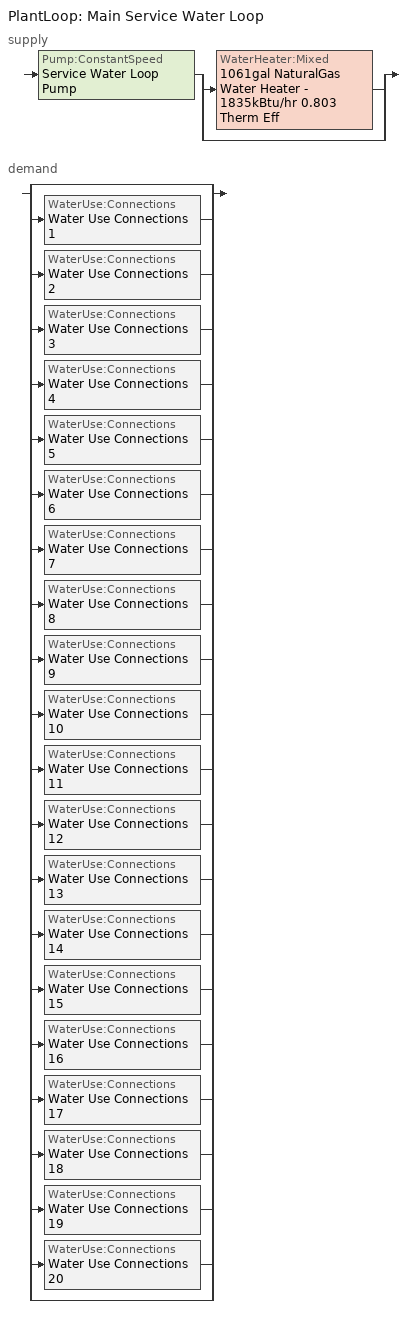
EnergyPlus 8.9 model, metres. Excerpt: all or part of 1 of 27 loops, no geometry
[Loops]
PlantLoop 'Main Service Water Loop'
 supply: Pump:ConstantSpeed 'Service Water Loop Pump' > split
  | WaterHeater:Mixed '1061gal NaturalGas Water Heater - 1835kBtu/hr 0.803 Therm Eff'
  | bypass
 demand: split
  | bypass
  | WaterUse:Connections 'Water Use Connections 1'
  | WaterUse:Connections 'Water Use Connections 2'
  | WaterUse:Connections 'Water Use Connections 3'
  | WaterUse:Connections 'Water Use Connections 4'
  | WaterUse:Connections 'Water Use Connections 5'
  | WaterUse:Connections 'Water Use Connections 6'
  | WaterUse:Connections 'Water Use Connections 7'
  | WaterUse:Connections 'Water Use Connections 8'
  | WaterUse:Connections 'Water Use Connections 9'
  | WaterUse:Connections 'Water Use Connections 10'
  | WaterUse:Connections 'Water Use Connections 11'
  | WaterUse:Connections 'Water Use Connections 12'
  | WaterUse:Connections 'Water Use Connections 13'
  | WaterUse:Connections 'Water Use Connections 14'
  | WaterUse:Connections 'Water Use Connections 15'
  | WaterUse:Connections 'Water Use Connections 16'
  | WaterUse:Connections 'Water Use Connections 17'
  | WaterUse:Connections 'Water Use Connections 18'
  | WaterUse:Connections 'Water Use Connections 19'
  | WaterUse:Connections 'Water Use Connections 20'
  | bypass
[SetpointManager:Scheduled]
Service hot water setpoint manager: Control Variable=Temperature; Schedule=Service Water Loop Temp - 140F
[PlantLoop]
Main Service Water Loop: Fluid Type=Water; Plant Equipment Operation Scheme=Main Service Water Loop Operation Schemes; Maximum Loop Temperature {C}=60; Minimum Loop Temperature {C}=10; Maximum Loop Flow Rate {m3/s}=Autosize; Minimum Loop Flow Rate {m3/s}=0; Plant Loop Volume {m3}=Autocalculate; Load Distribution Scheme=Optimal; Plant Loop Demand Calculation Scheme=SingleSetpoint
[Sizing:Plant]
Main Service Water Loop: Loop Type=Heating; Design Loop Exit Temperature {C}=60; Loop Design Temperature Difference {deltaC}=5; Sizing Option=NonCoincident; Zone Timesteps in Averaging Window=1; Coincident Sizing Factor Mode=None
[Pump:ConstantSpeed]
Service Water Loop Pump: Design Flow Rate {m3/s}=Autosize; Design Pump Head {Pa}=49063.1; Design Power Consumption {W}=Autosize; Motor Efficiency=0.855; Fraction of Motor Inefficiencies to Fluid Stream=0; Pump Control Type=Intermittent; Design Power Sizing Method=PowerPerFlowPerPressure; Design Electric Power per Unit Flow Rate {W/(m3/s)}=348701.1; Design Shaft Power per Unit Flow Rate per Unit Head=1.28205
[PlantEquipmentOperationSchemes]
Main Service Water Loop Operation Schemes: Control Scheme Object Type 1=PlantEquipmentOperation:HeatingLoad; Control Scheme Name 1=Main Service Water Loop Heating Operation Scheme; Control Scheme Schedule Name 1=Always On Discrete
[PlantEquipmentList]
Main Service Water Loop Heating Equipment List: WaterHeater:Mixed, 1061gal NaturalGas Water Heater - 1835kBtu/hr 0.803 Therm Eff
[PlantEquipmentOperation:HeatingLoad]
Main Service Water Loop Heating Operation Scheme: Load Range Lower Limit 1 {W}=0; Load Range Upper Limit 1 {W}=1000000000; Range Equipment List Name 1=Main Service Water Loop Heating Equipment List
[WaterHeater:Mixed]
1061gal NaturalGas Water Heater - 1835kBtu/hr 0.803 Therm Eff: Tank Volume {m3}=4.01779; Setpoint Temperature Schedule=Service Water Loop Temp - 140F; Deadband Temperature Difference {deltaC}=2; Maximum Temperature Limit {C}=82.2222; Heater Control Type=Cycle; Heater Maximum Capacity {W}=537800; Heater Ignition Minimum Flow Rate {m3/s}=0; Heater Ignition Delay {s}=0; Heater Fuel Type=NaturalGas; Heater Thermal Efficiency=0.802562; Part Load Factor Curve=SWH-EFFFPLR-NECB2011; Off Cycle Parasitic Fuel Consumption Rate {W}=20; Off Cycle Parasitic Fuel Type=NaturalGas; Off Cycle Parasitic Heat Fraction to Tank=0.8; On Cycle Parasitic Fuel Consumption Rate {W}=0; On Cycle Parasitic Fuel Type=NaturalGas; On Cycle Parasitic Heat Fraction to Tank=0; Ambient Temperature Indicator=Schedule; Ambient Temperature Schedule=Water Heater Ambient Temp Schedule - 70F; Off Cycle Loss Coefficient to Ambient Temperature {W/K}=35.4348; Off Cycle Loss Fraction to Zone=1; On Cycle Loss Coefficient to Ambient Temperature {W/K}=35.4348; On Cycle Loss Fraction to Zone=1; Use Side Effectiveness=1; Source Side Effectiveness=1; Use Side Design Flow Rate {m3/s}=Autosize; Source Side Design Flow Rate {m3/s}=Autosize; Indirect Water Heating Recovery Time {hr}=1.5; Source Side Flow Control Mode=IndirectHeatPrimarySetpoint
[WaterUse:Connections]
Name | Water Use Equipment Name 1
Water Use Connections 1 | Wholebuilding-automotive facility Service Water Use 0.72gal/min
Water Use Connections 2 | Wholebuilding-convention centre Service Water Use 0.6gal/min
Water Use Connections 3 | Wholebuilding-courthouse Service Water Use 0.64gal/min
Water Use Connections 4 | Wholebuilding-dining - bar/lounge Service Water Use 2.45gal/min
Water Use Connections 5 | Wholebuilding-dining - cafeteria Service Water Use 1.84gal/min
Water Use Connections 6 | Wholebuilding-dining - family Service Water Use 1.84gal/min
Water Use Connections 7 | Wholebuilding-dormitory Service Water Use 2.66gal/min
Water Use Connections 8 | Wholebuilding-exercise centre Service Water Use 1.44gal/min
Water Use Connections 9 | Wholebuilding-fire station Service Water Use 2.56gal/min
Water Use Connections 10 | Wholebuilding-gymnasium Service Water Use 1.92gal/min
Water Use Connections 11 | Wholebuilding-health-care clinic Service Water Use 0.72gal/min
Water Use Connections 12 | Wholebuilding-hospital Service Water Use 0.72gal/min
Water Use Connections 13 | Wholebuilding-hotel Service Water Use 3.19gal/min
Water Use Connections 14 | Wholebuilding-library Service Water Use 0.72gal/min
Water Use Connections 15 | Wholebuilding-manufacturing facility Service Water Use 0.64gal/min
Water Use Connections 16 | Wholebuilding-motel Service Water Use 3.19gal/min
Water Use Connections 17 | Wholebuilding-motion picture theatre Service Water Use 0.6gal/min
Water Use Connections 18 | Wholebuilding-multi-unit residential Service Water Use 1.33gal/min
Water Use Connections 19 | Wholebuilding-museum Service Water Use 0.48gal/min
Water Use Connections 20 | Wholebuilding-office Service Water Use 0.77gal/min
[WaterUse:Equipment]
Name | Peak Flow Rate {m3/s} | Flow Rate Fraction Schedule | Target Temperature Schedule | Zone | Sensible Fraction Schedule | Latent Fraction Schedule
Wholebuilding-automotive facility Service Water Use 0.72gal/min | 4.5351e-05 | NECB-E-Service Water Heating | Schedule Ruleset 5 | ALL_ST=WholeBuilding_FL=Story 4_SCH=E | Schedule Ruleset 3 | Schedule Ruleset 4
Wholebuilding-convention centre Service Water Use 0.6gal/min | 3.7796e-05 | NECB-C-Service Water Heating | Schedule Ruleset 8 | ALL_ST=WholeBuilding_FL=Story 4_SCH=C | Schedule Ruleset 6 | Schedule Ruleset 7
Wholebuilding-courthouse Service Water Use 0.64gal/min | 4.03214e-05 | NECB-A-Service Water Heating | Schedule Ruleset 11 | ALL_ST=WholeBuilding_FL=Story 4_SCH=A | Schedule Ruleset 9 | Schedule Ruleset 10
Wholebuilding-dining - bar/lounge Service Water Use 2.45gal/min | 0.000154551 | NECB-B-Service Water Heating | Schedule Ruleset 14 | ALL_ST=WholeBuilding_FL=Story 3_SCH=B | Schedule Ruleset 12 | Schedule Ruleset 13
Wholebuilding-dining - cafeteria Service Water Use 1.84gal/min | 0.000115913 | NECB-B-Service Water Heating | Schedule Ruleset 17 | ALL_ST=WholeBuilding_FL=Story 3_SCH=B 1 | Schedule Ruleset 15 | Schedule Ruleset 16
Wholebuilding-dining - family Service Water Use 1.84gal/min | 0.000115913 | NECB-B-Service Water Heating | Schedule Ruleset 20 | ALL_ST=WholeBuilding_FL=Story 3_SCH=B 2 | Schedule Ruleset 18 | Schedule Ruleset 19
Wholebuilding-dormitory Service Water Use 2.66gal/min | 0.00016797 | NECB-G-Service Water Heating | Schedule Ruleset 23 | DU_BT=Dormitory_ST=WholeBuilding_FL=Story 2_SCHG | Schedule Ruleset 21 | Schedule Ruleset 22
Wholebuilding-exercise centre Service Water Use 1.44gal/min | 9.07019e-05 | NECB-B-Service Water Heating | Schedule Ruleset 26 | ALL_ST=WholeBuilding_FL=Story 1_SCH=B | Schedule Ruleset 24 | Schedule Ruleset 25
Wholebuilding-fire station Service Water Use 2.56gal/min | 0.000161264 | NECB-F-Service Water Heating | Schedule Ruleset 29 | ALL_ST=WholeBuilding_FL=Story 2_SCH=F | Schedule Ruleset 27 | Schedule Ruleset 28
Wholebuilding-gymnasium Service Water Use 1.92gal/min | 0.000120936 | NECB-B-Service Water Heating | Schedule Ruleset 32 | ALL_ST=WholeBuilding_FL=Story 4_SCH=B | Schedule Ruleset 30 | Schedule Ruleset 31
Wholebuilding-health-care clinic Service Water Use 0.72gal/min | 4.5351e-05 | NECB-A-Service Water Heating | Schedule Ruleset 35 | ALL_ST=WholeBuilding_FL=Story 1_SCH=A | Schedule Ruleset 33 | Schedule Ruleset 34
Wholebuilding-hospital Service Water Use 0.72gal/min | 4.5351e-05 | NECB-H-Service Water Heating | Schedule Ruleset 38 | ALL_ST=WholeBuilding_FL=Story 1_SCH=H | Schedule Ruleset 36 | Schedule Ruleset 37
Wholebuilding-hotel Service Water Use 3.19gal/min | 0.000201565 | NECB-F-Service Water Heating | Schedule Ruleset 41 | DU_BT=Hotel_ST=WholeBuilding_FL=Story 3_SCHF | Schedule Ruleset 39 | Schedule Ruleset 40
Wholebuilding-library Service Water Use 0.72gal/min | 4.5351e-05 | NECB-C-Service Water Heating | Schedule Ruleset 44 | ALL_ST=WholeBuilding_FL=Story 1_SCH=C | Schedule Ruleset 42 | Schedule Ruleset 43
Wholebuilding-manufacturing facility Service Water Use 0.64gal/min | 4.03214e-05 | NECB-A-Service Water Heating | Schedule Ruleset 47 | ALL_ST=WholeBuilding_FL=Story 1_SCH=A 1 | Schedule Ruleset 45 | Schedule Ruleset 46
Wholebuilding-motel Service Water Use 3.19gal/min | 0.000201565 | NECB-F-Service Water Heating | Schedule Ruleset 50 | DU_BT=Motel_ST=WholeBuilding_FL=Story 2_SCHF | Schedule Ruleset 48 | Schedule Ruleset 49
Wholebuilding-motion picture theatre Service Water Use 0.6gal/min | 3.7796e-05 | NECB-C-Service Water Heating | Schedule Ruleset 53 | ALL_ST=WholeBuilding_FL=Story 4_SCH=C 1 | Schedule Ruleset 51 | Schedule Ruleset 52
Wholebuilding-multi-unit residential Service Water Use 1.33gal/min | 8.39958e-05 | NECB-G-Service Water Heating | Schedule Ruleset 56 | DU_BT=Multi-unit residential_ST=WholeBuilding_FL=Story 3_SCHG | Schedule Ruleset 54 | Schedule Ruleset 55
Wholebuilding-museum Service Water Use 0.48gal/min | 3.0241e-05 | NECB-C-Service Water Heating | Schedule Ruleset 59 | ALL_ST=WholeBuilding_FL=Story 2_SCH=C | Schedule Ruleset 57 | Schedule Ruleset 58
Wholebuilding-office Service Water Use 0.77gal/min | 4.83857e-05 | NECB-A-Service Water Heating | Schedule Ruleset 62 | ALL_ST=WholeBuilding_FL=Story 2_SCH=A | Schedule Ruleset 60 | Schedule Ruleset 61
[Schedule:Day:Interval]
NECB-A-Service Water Heating Default; NECB-A-Service Water Heating Default|Wkdy Day: No, 07:00, 0.05, 08:00, 0.1, 10:00, 0.5, 16:00, 0.9, 17:00, 0.7, 18:00, 0.5, 19:00, 0.3, 22:00, 0.2, 24:00, 0.05
NECB-A-Service Water Heating Sat Day; NECB-A-Service Water Heating Sun|Hol Day; NECB-E-Service Water Heating Sun|Hol Day; Schedule Day 17; Schedule Day 20; Schedule Day 23; Schedule Day 26; Schedule Day 29; Schedule Day 32; Schedule Day 35; Schedule Day 38; Schedule Day 41; Schedule Day 44; Schedule Day 47; Schedule Day 50; Schedule Day 53; Schedule Day 56; Schedule Day 59; Schedule Day 62; Schedule Day 65; Schedule Day 68; Schedule Day 71; Schedule Day 74: No, 24:00, 0.05
NECB-B-Service Water Heating Default; NECB-B-Service Water Heating Default|Wkdy Day: No, 01:00, 0.6, 02:00, 0.5, 09:00, 0.05, 11:00, 0.7, 12:00, 0.4, 13:00, 0.5, 15:00, 0.6, 16:00, 0.4, 18:00, 0.3, 19:00, 0.4, 20:00, 0.5, 22:00, 0.8, 24:00, 0.9
NECB-B-Service Water Heating Sat Day: No, 01:00, 0.7, 02:00, 0.6, 09:00, 0.05, 11:00, 0.7, 12:00, 0.4, 13:00, 0.5, 15:00, 0.6, 16:00, 0.4, 18:00, 0.3, 19:00, 0.4, 20:00, 0.5, 22:00, 0.8, 24:00, 0.9
NECB-B-Service Water Heating Sun|Hol Day: No, 01:00, 0.5, 02:00, 0.6, 09:00, 0.05, 11:00, 0.7, 12:00, 0.4, 13:00, 0.5, 15:00, 0.6, 16:00, 0.4, 18:00, 0.3, 19:00, 0.4, 20:00, 0.5, 22:00, 0.8, 24:00, 0.5
NECB-C-Service Water Heating Default; NECB-C-Service Water Heating Default|Wkdy Day: No, 08:00, 0.05, 09:00, 0.1, 10:00, 0.2, 11:00, 0.3, 12:00, 0.4, 16:00, 0.8, 17:00, 0.6, 18:00, 0.4, 19:00, 0.3, 21:00, 0.2, 24:00, 0.05
NECB-C-Service Water Heating Sat Day: No, 08:00, 0.05, 09:00, 0.1, 10:00, 0.2, 11:00, 0.3, 12:00, 0.5, 16:00, 0.9, 17:00, 0.7, 18:00, 0.5, 19:00, 0.3, 21:00, 0.2, 24:00, 0.05
NECB-C-Service Water Heating Sun|Hol Day: No, 10:00, 0.05, 11:00, 0.1, 12:00, 0.2, 13:00, 0.4, 15:00, 0.8, 16:00, 0.6, 17:00, 0.4, 18:00, 0.3, 19:00, 0.2, 24:00, 0.05
NECB-E-Service Water Heating Default; NECB-E-Service Water Heating Default|Wkdy Day: No, 08:00, 0.05, 09:00, 0.1, 10:00, 0.4, 12:00, 0.5, 13:00, 0.7, 14:00, 0.9, 15:00, 0.8, 16:00, 0.7, 17:00, 0.8, 18:00, 0.3, 24:00, 0.05
NECB-E-Service Water Heating Sat Day: No, 10:00, 0.05, 12:00, 0.2, 13:00, 0.4, 16:00, 0.2, 24:00, 0.05
NECB-F-Service Water Heating Default; NECB-F-Service Water Heating Default|Wkdy Day: No, 01:00, 0.5, 02:00, 0.3, 03:00, 0.2, 05:00, 0.1, 06:00, 0.2, 07:00, 0.4, 08:00, 0.6, 09:00, 0.9, 10:00, 0.7, 12:00, 0.5, 13:00, 0.4, 14:00, 0.5, 15:00, 0.4, 19:00, 0.3, 20:00, 0.5, 24:00, 0.7
NECB-F-Service Water Heating Sat Day: No, 01:00, 0.5, 02:00, 0.3, 03:00, 0.2, 05:00, 0.1, 06:00, 0.2, 07:00, 0.4, 08:00, 0.5, 09:00, 0.8, 10:00, 0.6, 15:00, 0.5, 16:00, 0.4, 19:00, 0.3, 20:00, 0.5, 24:00, 0.7
NECB-F-Service Water Heating Sun|Hol Day: No, 01:00, 0.5, 02:00, 0.3, 03:00, 0.2, 05:00, 0.1, 06:00, 0.2, 08:00, 0.4, 09:00, 0.6, 10:00, 0.9, 11:00, 0.7, 14:00, 0.5, 15:00, 0.4, 19:00, 0.3, 20:00, 0.4, 24:00, 0.6
NECB-G-Service Water Heating Default; NECB-G-Service Water Heating Default|Wkdy Day: No, 01:00, 0.1, 06:00, 0.05, 07:00, 0.2, 08:00, 0.8, 09:00, 0.7, 10:00, 0.5, 11:00, 0.4, 14:00, 0.2, 15:00, 0.3, 17:00, 0.5, 19:00, 0.7, 21:00, 0.4, 23:00, 0.2, 24:00, 0.1
NECB-G-Service Water Heating Sat Day: No, 01:00, 0.1, 07:00, 0.05, 08:00, 0.2, 11:00, 0.5, 15:00, 0.3, 16:00, 0.7, 17:00, 0.9, 19:00, 0.7, 20:00, 0.6, 21:00, 0.5, 22:00, 0.4, 23:00, 0.3, 24:00, 0.2
NECB-G-Service Water Heating Sun|Hol Day: No, 01:00, 0.1, 08:00, 0.05, 09:00, 0.2, 11:00, 0.3, 13:00, 0.2, 14:00, 0.3, 15:00, 0.4, 16:00, 0.5, 17:00, 0.6, 18:00, 0.7, 19:00, 0.4, 20:00, 0.3, 24:00, 0.2
NECB-H-Service Water Heating Default; NECB-H-Service Water Heating Default|Wkdy Day; NECB-H-Service Water Heating Sat Day; NECB-H-Service Water Heating Sun|Hol Day: No, 24:00, 0.9
Schedule Day 16; Schedule Day 19; Schedule Day 22; Schedule Day 25; Schedule Day 28; Schedule Day 31; Schedule Day 34; Schedule Day 37; Schedule Day 40; Schedule Day 43; Schedule Day 46; Schedule Day 49; Schedule Day 52; Schedule Day 55; Schedule Day 58; Schedule Day 61; Schedule Day 64; Schedule Day 67; Schedule Day 70; Schedule Day 73: No, 24:00, 0.2
Schedule Day 18; Schedule Day 21; Schedule Day 24; Schedule Day 27; Schedule Day 30; Schedule Day 33; Schedule Day 36; Schedule Day 39; Schedule Day 42; Schedule Day 45; Schedule Day 48; Schedule Day 51; Schedule Day 54; Schedule Day 57; Schedule Day 60; Schedule Day 63; Schedule Day 66; Schedule Day 69; Schedule Day 72; Schedule Day 75; Service Water Loop Temp - 140F Default: No, 24:00, 60
Water Heater Ambient Temp Schedule - 70F Default: No, 24:00, 21.1111
[Schedule:Week:Daily]
NECB-A-Service Water Heating Week Rule - Jan1-Dec31: NECB-A-Service Water Heating Sun|Hol Day, NECB-A-Service Water Heating Default|Wkdy Day, NECB-A-Service Water Heating Default|Wkdy Day, NECB-A-Service Water Heating Default|Wkdy Day, NECB-A-Service Water Heating Default|Wkdy Day, NECB-A-Service Water Heating Default|Wkdy Day, NECB-A-Service Water Heating Sat Day, NECB-A-Service Water Heating Default, NECB-A-Service Water Heating Default, NECB-A-Service Water Heating Default, NECB-A-Service Water Heating Default, NECB-A-Service Water Heating Default
NECB-B-Service Water Heating Week Rule - Jan1-Dec31: NECB-B-Service Water Heating Sun|Hol Day, NECB-B-Service Water Heating Default|Wkdy Day, NECB-B-Service Water Heating Default|Wkdy Day, NECB-B-Service Water Heating Default|Wkdy Day, NECB-B-Service Water Heating Default|Wkdy Day, NECB-B-Service Water Heating Default|Wkdy Day, NECB-B-Service Water Heating Sat Day, NECB-B-Service Water Heating Default, NECB-B-Service Water Heating Default, NECB-B-Service Water Heating Default, NECB-B-Service Water Heating Default, NECB-B-Service Water Heating Default
NECB-C-Service Water Heating Week Rule - Jan1-Dec31: NECB-C-Service Water Heating Sun|Hol Day, NECB-C-Service Water Heating Default|Wkdy Day, NECB-C-Service Water Heating Default|Wkdy Day, NECB-C-Service Water Heating Default|Wkdy Day, NECB-C-Service Water Heating Default|Wkdy Day, NECB-C-Service Water Heating Default|Wkdy Day, NECB-C-Service Water Heating Sat Day, NECB-C-Service Water Heating Default, NECB-C-Service Water Heating Default, NECB-C-Service Water Heating Default, NECB-C-Service Water Heating Default, NECB-C-Service Water Heating Default
NECB-E-Service Water Heating Week Rule - Jan1-Dec31: NECB-E-Service Water Heating Sun|Hol Day, NECB-E-Service Water Heating Default|Wkdy Day, NECB-E-Service Water Heating Default|Wkdy Day, NECB-E-Service Water Heating Default|Wkdy Day, NECB-E-Service Water Heating Default|Wkdy Day, NECB-E-Service Water Heating Default|Wkdy Day, NECB-E-Service Water Heating Sat Day, NECB-E-Service Water Heating Default, NECB-E-Service Water Heating Default, NECB-E-Service Water Heating Default, NECB-E-Service Water Heating Default, NECB-E-Service Water Heating Default
NECB-F-Service Water Heating Week Rule - Jan1-Dec31: NECB-F-Service Water Heating Sun|Hol Day, NECB-F-Service Water Heating Default|Wkdy Day, NECB-F-Service Water Heating Default|Wkdy Day, NECB-F-Service Water Heating Default|Wkdy Day, NECB-F-Service Water Heating Default|Wkdy Day, NECB-F-Service Water Heating Default|Wkdy Day, NECB-F-Service Water Heating Sat Day, NECB-F-Service Water Heating Default, NECB-F-Service Water Heating Default, NECB-F-Service Water Heating Default, NECB-F-Service Water Heating Default, NECB-F-Service Water Heating Default
NECB-G-Service Water Heating Week Rule - Jan1-Dec31: NECB-G-Service Water Heating Sun|Hol Day, NECB-G-Service Water Heating Default|Wkdy Day, NECB-G-Service Water Heating Default|Wkdy Day, NECB-G-Service Water Heating Default|Wkdy Day, NECB-G-Service Water Heating Default|Wkdy Day, NECB-G-Service Water Heating Default|Wkdy Day, NECB-G-Service Water Heating Sat Day, NECB-G-Service Water Heating Default, NECB-G-Service Water Heating Default, NECB-G-Service Water Heating Default, NECB-G-Service Water Heating Default, NECB-G-Service Water Heating Default
NECB-H-Service Water Heating Week Rule - Jan1-Dec31: NECB-H-Service Water Heating Sun|Hol Day, NECB-H-Service Water Heating Default|Wkdy Day, NECB-H-Service Water Heating Default|Wkdy Day, NECB-H-Service Water Heating Default|Wkdy Day, NECB-H-Service Water Heating Default|Wkdy Day, NECB-H-Service Water Heating Default|Wkdy Day, NECB-H-Service Water Heating Sat Day, NECB-H-Service Water Heating Default, NECB-H-Service Water Heating Default, NECB-H-Service Water Heating Default, NECB-H-Service Water Heating Default, NECB-H-Service Water Heating Default
Schedule Ruleset 10 Week Rule - Jan1-Dec31: Schedule Day 23, Schedule Day 23, Schedule Day 23, Schedule Day 23, Schedule Day 23, Schedule Day 23, Schedule Day 23, Schedule Day 23, Schedule Day 23, Schedule Day 23, Schedule Day 23, Schedule Day 23
Schedule Ruleset 11 Week Rule - Jan1-Dec31: Schedule Day 24, Schedule Day 24, Schedule Day 24, Schedule Day 24, Schedule Day 24, Schedule Day 24, Schedule Day 24, Schedule Day 24, Schedule Day 24, Schedule Day 24, Schedule Day 24, Schedule Day 24
Schedule Ruleset 12 Week Rule - Jan1-Dec31: Schedule Day 25, Schedule Day 25, Schedule Day 25, Schedule Day 25, Schedule Day 25, Schedule Day 25, Schedule Day 25, Schedule Day 25, Schedule Day 25, Schedule Day 25, Schedule Day 25, Schedule Day 25
Schedule Ruleset 13 Week Rule - Jan1-Dec31: Schedule Day 26, Schedule Day 26, Schedule Day 26, Schedule Day 26, Schedule Day 26, Schedule Day 26, Schedule Day 26, Schedule Day 26, Schedule Day 26, Schedule Day 26, Schedule Day 26, Schedule Day 26
Schedule Ruleset 14 Week Rule - Jan1-Dec31: Schedule Day 27, Schedule Day 27, Schedule Day 27, Schedule Day 27, Schedule Day 27, Schedule Day 27, Schedule Day 27, Schedule Day 27, Schedule Day 27, Schedule Day 27, Schedule Day 27, Schedule Day 27
Schedule Ruleset 15 Week Rule - Jan1-Dec31: Schedule Day 28, Schedule Day 28, Schedule Day 28, Schedule Day 28, Schedule Day 28, Schedule Day 28, Schedule Day 28, Schedule Day 28, Schedule Day 28, Schedule Day 28, Schedule Day 28, Schedule Day 28
Schedule Ruleset 16 Week Rule - Jan1-Dec31: Schedule Day 29, Schedule Day 29, Schedule Day 29, Schedule Day 29, Schedule Day 29, Schedule Day 29, Schedule Day 29, Schedule Day 29, Schedule Day 29, Schedule Day 29, Schedule Day 29, Schedule Day 29
Schedule Ruleset 17 Week Rule - Jan1-Dec31: Schedule Day 30, Schedule Day 30, Schedule Day 30, Schedule Day 30, Schedule Day 30, Schedule Day 30, Schedule Day 30, Schedule Day 30, Schedule Day 30, Schedule Day 30, Schedule Day 30, Schedule Day 30
Schedule Ruleset 18 Week Rule - Jan1-Dec31: Schedule Day 31, Schedule Day 31, Schedule Day 31, Schedule Day 31, Schedule Day 31, Schedule Day 31, Schedule Day 31, Schedule Day 31, Schedule Day 31, Schedule Day 31, Schedule Day 31, Schedule Day 31
Schedule Ruleset 19 Week Rule - Jan1-Dec31: Schedule Day 32, Schedule Day 32, Schedule Day 32, Schedule Day 32, Schedule Day 32, Schedule Day 32, Schedule Day 32, Schedule Day 32, Schedule Day 32, Schedule Day 32, Schedule Day 32, Schedule Day 32
Schedule Ruleset 20 Week Rule - Jan1-Dec31: Schedule Day 33, Schedule Day 33, Schedule Day 33, Schedule Day 33, Schedule Day 33, Schedule Day 33, Schedule Day 33, Schedule Day 33, Schedule Day 33, Schedule Day 33, Schedule Day 33, Schedule Day 33
Schedule Ruleset 21 Week Rule - Jan1-Dec31: Schedule Day 34, Schedule Day 34, Schedule Day 34, Schedule Day 34, Schedule Day 34, Schedule Day 34, Schedule Day 34, Schedule Day 34, Schedule Day 34, Schedule Day 34, Schedule Day 34, Schedule Day 34
Schedule Ruleset 22 Week Rule - Jan1-Dec31: Schedule Day 35, Schedule Day 35, Schedule Day 35, Schedule Day 35, Schedule Day 35, Schedule Day 35, Schedule Day 35, Schedule Day 35, Schedule Day 35, Schedule Day 35, Schedule Day 35, Schedule Day 35
Schedule Ruleset 23 Week Rule - Jan1-Dec31: Schedule Day 36, Schedule Day 36, Schedule Day 36, Schedule Day 36, Schedule Day 36, Schedule Day 36, Schedule Day 36, Schedule Day 36, Schedule Day 36, Schedule Day 36, Schedule Day 36, Schedule Day 36
Schedule Ruleset 24 Week Rule - Jan1-Dec31: Schedule Day 37, Schedule Day 37, Schedule Day 37, Schedule Day 37, Schedule Day 37, Schedule Day 37, Schedule Day 37, Schedule Day 37, Schedule Day 37, Schedule Day 37, Schedule Day 37, Schedule Day 37
Schedule Ruleset 25 Week Rule - Jan1-Dec31: Schedule Day 38, Schedule Day 38, Schedule Day 38, Schedule Day 38, Schedule Day 38, Schedule Day 38, Schedule Day 38, Schedule Day 38, Schedule Day 38, Schedule Day 38, Schedule Day 38, Schedule Day 38
Schedule Ruleset 26 Week Rule - Jan1-Dec31: Schedule Day 39, Schedule Day 39, Schedule Day 39, Schedule Day 39, Schedule Day 39, Schedule Day 39, Schedule Day 39, Schedule Day 39, Schedule Day 39, Schedule Day 39, Schedule Day 39, Schedule Day 39
Schedule Ruleset 27 Week Rule - Jan1-Dec31: Schedule Day 40, Schedule Day 40, Schedule Day 40, Schedule Day 40, Schedule Day 40, Schedule Day 40, Schedule Day 40, Schedule Day 40, Schedule Day 40, Schedule Day 40, Schedule Day 40, Schedule Day 40
Schedule Ruleset 28 Week Rule - Jan1-Dec31: Schedule Day 41, Schedule Day 41, Schedule Day 41, Schedule Day 41, Schedule Day 41, Schedule Day 41, Schedule Day 41, Schedule Day 41, Schedule Day 41, Schedule Day 41, Schedule Day 41, Schedule Day 41
Schedule Ruleset 29 Week Rule - Jan1-Dec31: Schedule Day 42, Schedule Day 42, Schedule Day 42, Schedule Day 42, Schedule Day 42, Schedule Day 42, Schedule Day 42, Schedule Day 42, Schedule Day 42, Schedule Day 42, Schedule Day 42, Schedule Day 42
Schedule Ruleset 3 Week Rule - Jan1-Dec31: Schedule Day 16, Schedule Day 16, Schedule Day 16, Schedule Day 16, Schedule Day 16, Schedule Day 16, Schedule Day 16, Schedule Day 16, Schedule Day 16, Schedule Day 16, Schedule Day 16, Schedule Day 16
Schedule Ruleset 30 Week Rule - Jan1-Dec31: Schedule Day 43, Schedule Day 43, Schedule Day 43, Schedule Day 43, Schedule Day 43, Schedule Day 43, Schedule Day 43, Schedule Day 43, Schedule Day 43, Schedule Day 43, Schedule Day 43, Schedule Day 43
Schedule Ruleset 31 Week Rule - Jan1-Dec31: Schedule Day 44, Schedule Day 44, Schedule Day 44, Schedule Day 44, Schedule Day 44, Schedule Day 44, Schedule Day 44, Schedule Day 44, Schedule Day 44, Schedule Day 44, Schedule Day 44, Schedule Day 44
Schedule Ruleset 32 Week Rule - Jan1-Dec31: Schedule Day 45, Schedule Day 45, Schedule Day 45, Schedule Day 45, Schedule Day 45, Schedule Day 45, Schedule Day 45, Schedule Day 45, Schedule Day 45, Schedule Day 45, Schedule Day 45, Schedule Day 45
Schedule Ruleset 33 Week Rule - Jan1-Dec31: Schedule Day 46, Schedule Day 46, Schedule Day 46, Schedule Day 46, Schedule Day 46, Schedule Day 46, Schedule Day 46, Schedule Day 46, Schedule Day 46, Schedule Day 46, Schedule Day 46, Schedule Day 46
Schedule Ruleset 34 Week Rule - Jan1-Dec31: Schedule Day 47, Schedule Day 47, Schedule Day 47, Schedule Day 47, Schedule Day 47, Schedule Day 47, Schedule Day 47, Schedule Day 47, Schedule Day 47, Schedule Day 47, Schedule Day 47, Schedule Day 47
Schedule Ruleset 35 Week Rule - Jan1-Dec31: Schedule Day 48, Schedule Day 48, Schedule Day 48, Schedule Day 48, Schedule Day 48, Schedule Day 48, Schedule Day 48, Schedule Day 48, Schedule Day 48, Schedule Day 48, Schedule Day 48, Schedule Day 48
Schedule Ruleset 36 Week Rule - Jan1-Dec31: Schedule Day 49, Schedule Day 49, Schedule Day 49, Schedule Day 49, Schedule Day 49, Schedule Day 49, Schedule Day 49, Schedule Day 49, Schedule Day 49, Schedule Day 49, Schedule Day 49, Schedule Day 49
Schedule Ruleset 37 Week Rule - Jan1-Dec31: Schedule Day 50, Schedule Day 50, Schedule Day 50, Schedule Day 50, Schedule Day 50, Schedule Day 50, Schedule Day 50, Schedule Day 50, Schedule Day 50, Schedule Day 50, Schedule Day 50, Schedule Day 50
Schedule Ruleset 38 Week Rule - Jan1-Dec31: Schedule Day 51, Schedule Day 51, Schedule Day 51, Schedule Day 51, Schedule Day 51, Schedule Day 51, Schedule Day 51, Schedule Day 51, Schedule Day 51, Schedule Day 51, Schedule Day 51, Schedule Day 51
Schedule Ruleset 39 Week Rule - Jan1-Dec31: Schedule Day 52, Schedule Day 52, Schedule Day 52, Schedule Day 52, Schedule Day 52, Schedule Day 52, Schedule Day 52, Schedule Day 52, Schedule Day 52, Schedule Day 52, Schedule Day 52, Schedule Day 52
Schedule Ruleset 4 Week Rule - Jan1-Dec31: Schedule Day 17, Schedule Day 17, Schedule Day 17, Schedule Day 17, Schedule Day 17, Schedule Day 17, Schedule Day 17, Schedule Day 17, Schedule Day 17, Schedule Day 17, Schedule Day 17, Schedule Day 17
Schedule Ruleset 40 Week Rule - Jan1-Dec31: Schedule Day 53, Schedule Day 53, Schedule Day 53, Schedule Day 53, Schedule Day 53, Schedule Day 53, Schedule Day 53, Schedule Day 53, Schedule Day 53, Schedule Day 53, Schedule Day 53, Schedule Day 53
Schedule Ruleset 41 Week Rule - Jan1-Dec31: Schedule Day 54, Schedule Day 54, Schedule Day 54, Schedule Day 54, Schedule Day 54, Schedule Day 54, Schedule Day 54, Schedule Day 54, Schedule Day 54, Schedule Day 54, Schedule Day 54, Schedule Day 54
Schedule Ruleset 42 Week Rule - Jan1-Dec31: Schedule Day 55, Schedule Day 55, Schedule Day 55, Schedule Day 55, Schedule Day 55, Schedule Day 55, Schedule Day 55, Schedule Day 55, Schedule Day 55, Schedule Day 55, Schedule Day 55, Schedule Day 55
Schedule Ruleset 43 Week Rule - Jan1-Dec31: Schedule Day 56, Schedule Day 56, Schedule Day 56, Schedule Day 56, Schedule Day 56, Schedule Day 56, Schedule Day 56, Schedule Day 56, Schedule Day 56, Schedule Day 56, Schedule Day 56, Schedule Day 56
Schedule Ruleset 44 Week Rule - Jan1-Dec31: Schedule Day 57, Schedule Day 57, Schedule Day 57, Schedule Day 57, Schedule Day 57, Schedule Day 57, Schedule Day 57, Schedule Day 57, Schedule Day 57, Schedule Day 57, Schedule Day 57, Schedule Day 57
Schedule Ruleset 45 Week Rule - Jan1-Dec31: Schedule Day 58, Schedule Day 58, Schedule Day 58, Schedule Day 58, Schedule Day 58, Schedule Day 58, Schedule Day 58, Schedule Day 58, Schedule Day 58, Schedule Day 58, Schedule Day 58, Schedule Day 58
Schedule Ruleset 46 Week Rule - Jan1-Dec31: Schedule Day 59, Schedule Day 59, Schedule Day 59, Schedule Day 59, Schedule Day 59, Schedule Day 59, Schedule Day 59, Schedule Day 59, Schedule Day 59, Schedule Day 59, Schedule Day 59, Schedule Day 59
Schedule Ruleset 47 Week Rule - Jan1-Dec31: Schedule Day 60, Schedule Day 60, Schedule Day 60, Schedule Day 60, Schedule Day 60, Schedule Day 60, Schedule Day 60, Schedule Day 60, Schedule Day 60, Schedule Day 60, Schedule Day 60, Schedule Day 60
Schedule Ruleset 48 Week Rule - Jan1-Dec31: Schedule Day 61, Schedule Day 61, Schedule Day 61, Schedule Day 61, Schedule Day 61, Schedule Day 61, Schedule Day 61, Schedule Day 61, Schedule Day 61, Schedule Day 61, Schedule Day 61, Schedule Day 61
Schedule Ruleset 49 Week Rule - Jan1-Dec31: Schedule Day 62, Schedule Day 62, Schedule Day 62, Schedule Day 62, Schedule Day 62, Schedule Day 62, Schedule Day 62, Schedule Day 62, Schedule Day 62, Schedule Day 62, Schedule Day 62, Schedule Day 62
Schedule Ruleset 5 Week Rule - Jan1-Dec31: Schedule Day 18, Schedule Day 18, Schedule Day 18, Schedule Day 18, Schedule Day 18, Schedule Day 18, Schedule Day 18, Schedule Day 18, Schedule Day 18, Schedule Day 18, Schedule Day 18, Schedule Day 18
Schedule Ruleset 50 Week Rule - Jan1-Dec31: Schedule Day 63, Schedule Day 63, Schedule Day 63, Schedule Day 63, Schedule Day 63, Schedule Day 63, Schedule Day 63, Schedule Day 63, Schedule Day 63, Schedule Day 63, Schedule Day 63, Schedule Day 63
Schedule Ruleset 51 Week Rule - Jan1-Dec31: Schedule Day 64, Schedule Day 64, Schedule Day 64, Schedule Day 64, Schedule Day 64, Schedule Day 64, Schedule Day 64, Schedule Day 64, Schedule Day 64, Schedule Day 64, Schedule Day 64, Schedule Day 64
Schedule Ruleset 52 Week Rule - Jan1-Dec31: Schedule Day 65, Schedule Day 65, Schedule Day 65, Schedule Day 65, Schedule Day 65, Schedule Day 65, Schedule Day 65, Schedule Day 65, Schedule Day 65, Schedule Day 65, Schedule Day 65, Schedule Day 65
Schedule Ruleset 53 Week Rule - Jan1-Dec31: Schedule Day 66, Schedule Day 66, Schedule Day 66, Schedule Day 66, Schedule Day 66, Schedule Day 66, Schedule Day 66, Schedule Day 66, Schedule Day 66, Schedule Day 66, Schedule Day 66, Schedule Day 66
Schedule Ruleset 54 Week Rule - Jan1-Dec31: Schedule Day 67, Schedule Day 67, Schedule Day 67, Schedule Day 67, Schedule Day 67, Schedule Day 67, Schedule Day 67, Schedule Day 67, Schedule Day 67, Schedule Day 67, Schedule Day 67, Schedule Day 67
Schedule Ruleset 55 Week Rule - Jan1-Dec31: Schedule Day 68, Schedule Day 68, Schedule Day 68, Schedule Day 68, Schedule Day 68, Schedule Day 68, Schedule Day 68, Schedule Day 68, Schedule Day 68, Schedule Day 68, Schedule Day 68, Schedule Day 68
Schedule Ruleset 56 Week Rule - Jan1-Dec31: Schedule Day 69, Schedule Day 69, Schedule Day 69, Schedule Day 69, Schedule Day 69, Schedule Day 69, Schedule Day 69, Schedule Day 69, Schedule Day 69, Schedule Day 69, Schedule Day 69, Schedule Day 69
Schedule Ruleset 57 Week Rule - Jan1-Dec31: Schedule Day 70, Schedule Day 70, Schedule Day 70, Schedule Day 70, Schedule Day 70, Schedule Day 70, Schedule Day 70, Schedule Day 70, Schedule Day 70, Schedule Day 70, Schedule Day 70, Schedule Day 70
Schedule Ruleset 58 Week Rule - Jan1-Dec31: Schedule Day 71, Schedule Day 71, Schedule Day 71, Schedule Day 71, Schedule Day 71, Schedule Day 71, Schedule Day 71, Schedule Day 71, Schedule Day 71, Schedule Day 71, Schedule Day 71, Schedule Day 71
Schedule Ruleset 59 Week Rule - Jan1-Dec31: Schedule Day 72, Schedule Day 72, Schedule Day 72, Schedule Day 72, Schedule Day 72, Schedule Day 72, Schedule Day 72, Schedule Day 72, Schedule Day 72, Schedule Day 72, Schedule Day 72, Schedule Day 72
Schedule Ruleset 6 Week Rule - Jan1-Dec31: Schedule Day 19, Schedule Day 19, Schedule Day 19, Schedule Day 19, Schedule Day 19, Schedule Day 19, Schedule Day 19, Schedule Day 19, Schedule Day 19, Schedule Day 19, Schedule Day 19, Schedule Day 19
Schedule Ruleset 60 Week Rule - Jan1-Dec31: Schedule Day 73, Schedule Day 73, Schedule Day 73, Schedule Day 73, Schedule Day 73, Schedule Day 73, Schedule Day 73, Schedule Day 73, Schedule Day 73, Schedule Day 73, Schedule Day 73, Schedule Day 73
Schedule Ruleset 61 Week Rule - Jan1-Dec31: Schedule Day 74, Schedule Day 74, Schedule Day 74, Schedule Day 74, Schedule Day 74, Schedule Day 74, Schedule Day 74, Schedule Day 74, Schedule Day 74, Schedule Day 74, Schedule Day 74, Schedule Day 74
Schedule Ruleset 62 Week Rule - Jan1-Dec31: Schedule Day 75, Schedule Day 75, Schedule Day 75, Schedule Day 75, Schedule Day 75, Schedule Day 75, Schedule Day 75, Schedule Day 75, Schedule Day 75, Schedule Day 75, Schedule Day 75, Schedule Day 75
Schedule Ruleset 7 Week Rule - Jan1-Dec31: Schedule Day 20, Schedule Day 20, Schedule Day 20, Schedule Day 20, Schedule Day 20, Schedule Day 20, Schedule Day 20, Schedule Day 20, Schedule Day 20, Schedule Day 20, Schedule Day 20, Schedule Day 20
Schedule Ruleset 8 Week Rule - Jan1-Dec31: Schedule Day 21, Schedule Day 21, Schedule Day 21, Schedule Day 21, Schedule Day 21, Schedule Day 21, Schedule Day 21, Schedule Day 21, Schedule Day 21, Schedule Day 21, Schedule Day 21, Schedule Day 21
Schedule Ruleset 9 Week Rule - Jan1-Dec31: Schedule Day 22, Schedule Day 22, Schedule Day 22, Schedule Day 22, Schedule Day 22, Schedule Day 22, Schedule Day 22, Schedule Day 22, Schedule Day 22, Schedule Day 22, Schedule Day 22, Schedule Day 22
Service Water Loop Temp - 140F Week Rule - Jan1-Dec31: Service Water Loop Temp - 140F Default, Service Water Loop Temp - 140F Default, Service Water Loop Temp - 140F Default, Service Water Loop Temp - 140F Default, Service Water Loop Temp - 140F Default, Service Water Loop Temp - 140F Default, Service Water Loop Temp - 140F Default, Service Water Loop Temp - 140F Default, Service Water Loop Temp - 140F Default, Service Water Loop Temp - 140F Default, Service Water Loop Temp - 140F Default, Service Water Loop Temp - 140F Default
Water Heater Ambient Temp Schedule - 70F Week Rule - Jan1-Dec31: Water Heater Ambient Temp Schedule - 70F Default, Water Heater Ambient Temp Schedule - 70F Default, Water Heater Ambient Temp Schedule - 70F Default, Water Heater Ambient Temp Schedule - 70F Default, Water Heater Ambient Temp Schedule - 70F Default, Water Heater Ambient Temp Schedule - 70F Default, Water Heater Ambient Temp Schedule - 70F Default, Water Heater Ambient Temp Schedule - 70F Default, Water Heater Ambient Temp Schedule - 70F Default, Water Heater Ambient Temp Schedule - 70F Default, Water Heater Ambient Temp Schedule - 70F Default, Water Heater Ambient Temp Schedule - 70F Default
[Schedule:Year]
NECB-A-Service Water Heating: NECB-A-Service Water Heating Week Rule - Jan1-Dec31, 1, 1, 12, 31
NECB-B-Service Water Heating: NECB-B-Service Water Heating Week Rule - Jan1-Dec31, 1, 1, 12, 31
NECB-C-Service Water Heating: NECB-C-Service Water Heating Week Rule - Jan1-Dec31, 1, 1, 12, 31
NECB-E-Service Water Heating: NECB-E-Service Water Heating Week Rule - Jan1-Dec31, 1, 1, 12, 31
NECB-F-Service Water Heating: NECB-F-Service Water Heating Week Rule - Jan1-Dec31, 1, 1, 12, 31
NECB-G-Service Water Heating: NECB-G-Service Water Heating Week Rule - Jan1-Dec31, 1, 1, 12, 31
NECB-H-Service Water Heating: NECB-H-Service Water Heating Week Rule - Jan1-Dec31, 1, 1, 12, 31
Schedule Ruleset 10: Schedule Ruleset 10 Week Rule - Jan1-Dec31, 1, 1, 12, 31
Schedule Ruleset 11: Schedule Ruleset 11 Week Rule - Jan1-Dec31, 1, 1, 12, 31
Schedule Ruleset 12: Schedule Ruleset 12 Week Rule - Jan1-Dec31, 1, 1, 12, 31
Schedule Ruleset 13: Schedule Ruleset 13 Week Rule - Jan1-Dec31, 1, 1, 12, 31
Schedule Ruleset 14: Schedule Ruleset 14 Week Rule - Jan1-Dec31, 1, 1, 12, 31
Schedule Ruleset 15: Schedule Ruleset 15 Week Rule - Jan1-Dec31, 1, 1, 12, 31
Schedule Ruleset 16: Schedule Ruleset 16 Week Rule - Jan1-Dec31, 1, 1, 12, 31
Schedule Ruleset 17: Schedule Ruleset 17 Week Rule - Jan1-Dec31, 1, 1, 12, 31
Schedule Ruleset 18: Schedule Ruleset 18 Week Rule - Jan1-Dec31, 1, 1, 12, 31
Schedule Ruleset 19: Schedule Ruleset 19 Week Rule - Jan1-Dec31, 1, 1, 12, 31
Schedule Ruleset 20: Schedule Ruleset 20 Week Rule - Jan1-Dec31, 1, 1, 12, 31
Schedule Ruleset 21: Schedule Ruleset 21 Week Rule - Jan1-Dec31, 1, 1, 12, 31
Schedule Ruleset 22: Schedule Ruleset 22 Week Rule - Jan1-Dec31, 1, 1, 12, 31
Schedule Ruleset 23: Schedule Ruleset 23 Week Rule - Jan1-Dec31, 1, 1, 12, 31
Schedule Ruleset 24: Schedule Ruleset 24 Week Rule - Jan1-Dec31, 1, 1, 12, 31
Schedule Ruleset 25: Schedule Ruleset 25 Week Rule - Jan1-Dec31, 1, 1, 12, 31
Schedule Ruleset 26: Schedule Ruleset 26 Week Rule - Jan1-Dec31, 1, 1, 12, 31
Schedule Ruleset 27: Schedule Ruleset 27 Week Rule - Jan1-Dec31, 1, 1, 12, 31
Schedule Ruleset 28: Schedule Ruleset 28 Week Rule - Jan1-Dec31, 1, 1, 12, 31
Schedule Ruleset 29: Schedule Ruleset 29 Week Rule - Jan1-Dec31, 1, 1, 12, 31
Schedule Ruleset 3: Schedule Ruleset 3 Week Rule - Jan1-Dec31, 1, 1, 12, 31
Schedule Ruleset 30: Schedule Ruleset 30 Week Rule - Jan1-Dec31, 1, 1, 12, 31
Schedule Ruleset 31: Schedule Ruleset 31 Week Rule - Jan1-Dec31, 1, 1, 12, 31
Schedule Ruleset 32: Schedule Ruleset 32 Week Rule - Jan1-Dec31, 1, 1, 12, 31
Schedule Ruleset 33: Schedule Ruleset 33 Week Rule - Jan1-Dec31, 1, 1, 12, 31
Schedule Ruleset 34: Schedule Ruleset 34 Week Rule - Jan1-Dec31, 1, 1, 12, 31
Schedule Ruleset 35: Schedule Ruleset 35 Week Rule - Jan1-Dec31, 1, 1, 12, 31
Schedule Ruleset 36: Schedule Ruleset 36 Week Rule - Jan1-Dec31, 1, 1, 12, 31
Schedule Ruleset 37: Schedule Ruleset 37 Week Rule - Jan1-Dec31, 1, 1, 12, 31
Schedule Ruleset 38: Schedule Ruleset 38 Week Rule - Jan1-Dec31, 1, 1, 12, 31
Schedule Ruleset 39: Schedule Ruleset 39 Week Rule - Jan1-Dec31, 1, 1, 12, 31
Schedule Ruleset 4: Schedule Ruleset 4 Week Rule - Jan1-Dec31, 1, 1, 12, 31
Schedule Ruleset 40: Schedule Ruleset 40 Week Rule - Jan1-Dec31, 1, 1, 12, 31
Schedule Ruleset 41: Schedule Ruleset 41 Week Rule - Jan1-Dec31, 1, 1, 12, 31
Schedule Ruleset 42: Schedule Ruleset 42 Week Rule - Jan1-Dec31, 1, 1, 12, 31
Schedule Ruleset 43: Schedule Ruleset 43 Week Rule - Jan1-Dec31, 1, 1, 12, 31
Schedule Ruleset 44: Schedule Ruleset 44 Week Rule - Jan1-Dec31, 1, 1, 12, 31
Schedule Ruleset 45: Schedule Ruleset 45 Week Rule - Jan1-Dec31, 1, 1, 12, 31
Schedule Ruleset 46: Schedule Ruleset 46 Week Rule - Jan1-Dec31, 1, 1, 12, 31
Schedule Ruleset 47: Schedule Ruleset 47 Week Rule - Jan1-Dec31, 1, 1, 12, 31
Schedule Ruleset 48: Schedule Ruleset 48 Week Rule - Jan1-Dec31, 1, 1, 12, 31
Schedule Ruleset 49: Schedule Ruleset 49 Week Rule - Jan1-Dec31, 1, 1, 12, 31
Schedule Ruleset 5: Schedule Ruleset 5 Week Rule - Jan1-Dec31, 1, 1, 12, 31
Schedule Ruleset 50: Schedule Ruleset 50 Week Rule - Jan1-Dec31, 1, 1, 12, 31
Schedule Ruleset 51: Schedule Ruleset 51 Week Rule - Jan1-Dec31, 1, 1, 12, 31
Schedule Ruleset 52: Schedule Ruleset 52 Week Rule - Jan1-Dec31, 1, 1, 12, 31
Schedule Ruleset 53: Schedule Ruleset 53 Week Rule - Jan1-Dec31, 1, 1, 12, 31
Schedule Ruleset 54: Schedule Ruleset 54 Week Rule - Jan1-Dec31, 1, 1, 12, 31
Schedule Ruleset 55: Schedule Ruleset 55 Week Rule - Jan1-Dec31, 1, 1, 12, 31
Schedule Ruleset 56: Schedule Ruleset 56 Week Rule - Jan1-Dec31, 1, 1, 12, 31
Schedule Ruleset 57: Schedule Ruleset 57 Week Rule - Jan1-Dec31, 1, 1, 12, 31
Schedule Ruleset 58: Schedule Ruleset 58 Week Rule - Jan1-Dec31, 1, 1, 12, 31
Schedule Ruleset 59: Schedule Ruleset 59 Week Rule - Jan1-Dec31, 1, 1, 12, 31
Schedule Ruleset 6: Schedule Ruleset 6 Week Rule - Jan1-Dec31, 1, 1, 12, 31
Schedule Ruleset 60: Schedule Ruleset 60 Week Rule - Jan1-Dec31, 1, 1, 12, 31
Schedule Ruleset 61: Schedule Ruleset 61 Week Rule - Jan1-Dec31, 1, 1, 12, 31
Schedule Ruleset 62: Schedule Ruleset 62 Week Rule - Jan1-Dec31, 1, 1, 12, 31
Schedule Ruleset 7: Schedule Ruleset 7 Week Rule - Jan1-Dec31, 1, 1, 12, 31
Schedule Ruleset 8: Schedule Ruleset 8 Week Rule - Jan1-Dec31, 1, 1, 12, 31
Schedule Ruleset 9: Schedule Ruleset 9 Week Rule - Jan1-Dec31, 1, 1, 12, 31
Service Water Loop Temp - 140F: Service Water Loop Temp - 140F Week Rule - Jan1-Dec31, 1, 1, 12, 31
Water Heater Ambient Temp Schedule - 70F: Water Heater Ambient Temp Schedule - 70F Week Rule - Jan1-Dec31, 1, 1, 12, 31
[Schedule:Constant]
Always On Discrete: Hourly Value=1
[Curve:Cubic]
SWH-EFFFPLR-NECB2011: Coefficient1 Constant=0.7576; Coefficient2 x=1.0071; Coefficient3 x**2=-1.4443; Coefficient4 x**3=0.6844; Minimum Value of x {BasedOnField A2}=0; Maximum Value of x {BasedOnField A2}=1
